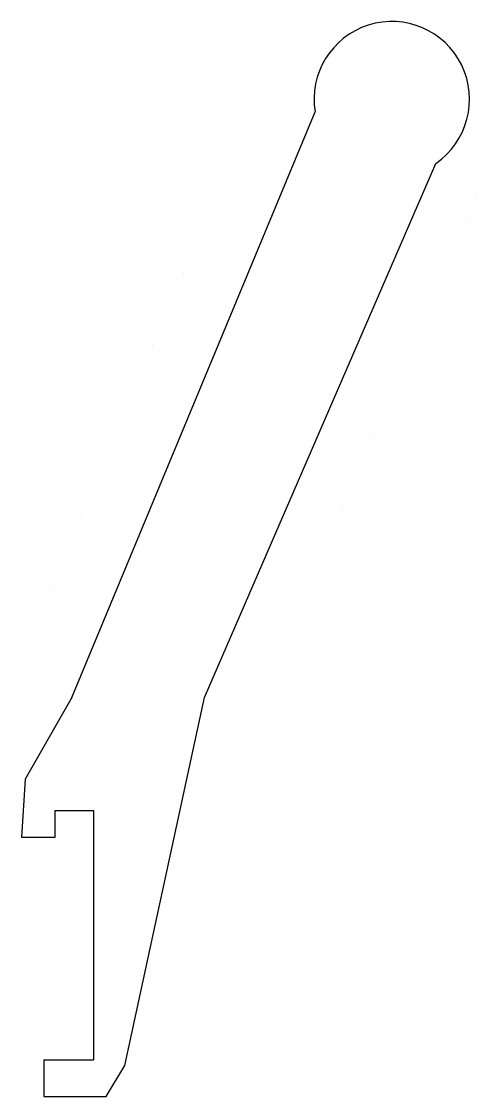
# Model space of a CAD drawing. Header units: millimetres. Extents: x -12 to 61, y -46 to 127.
import ezdxf

# ---------------------------------------------------------------- set-up
doc = ezdxf.new("R2010")
doc.units = ezdxf.units.MM
doc.layers.get('0').update_dxf_attribs({"lineweight": 25, "true_color": 0xffffff})

msp = doc.modelspace()

# ---------------------------------------------------------------- linework, layer by layer
for p, q in [((-3.48, 18.12), (35.61, 112.3)), ((17.85, 18.14), (55, 104)), ((61.4, 98.4), (61.4, 98.4)), ((59.97, 95.5), (59.97, 95.5)), ((14.4, 86.32), (14.4, 86.32)), ((9.41, 74.74), (9.41, 74.74)), ((44.96, 60.67), (44.96, 60.67)), ((39.97, 49.09), (39.97, 49.09)), ((-2.01, 47.58), (-2.01, 47.58)), ((-7, 36), (-7, 36)), ((-3.48, 18.12), (-11, 5)), ((5, -41), (17.85, 18.14)), ((-11, 5), (-11.6, -4.3)), ((-10, 5), (-10, 5)), ((-6.2, -4.3), (-6.2, 0)), ((-6.2, 0), (0, 0)), ((0, 0), (0, -40.1)), ((-11.6, -4.3), (-6.2, -4.3)), ((-8, -40.1), (0, -40.1)), ((-8, -40.1), (-8, -46)), ((2, -46), (5, -41)), ((-8, -46), (2, -46))]:
    msp.add_line(p, q)
msp.add_arc((47.95, 114.32), 12.5, 304.3504, 189.2849)

doc.saveas('drawing.dxf')
